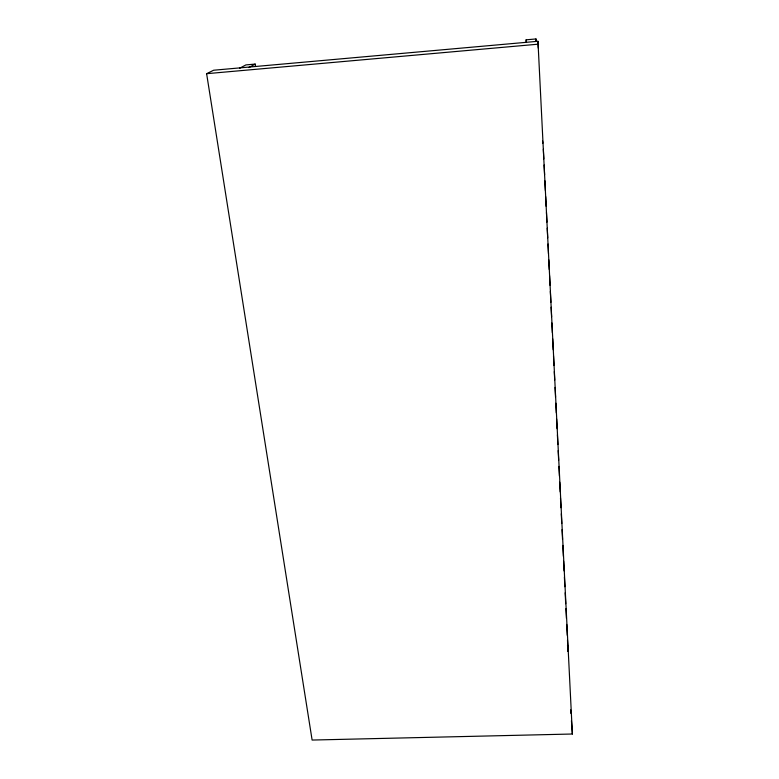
<?xml version="1.0" encoding="UTF-8"?>
<svg xmlns="http://www.w3.org/2000/svg" width="779" height="779" viewBox="0 0 779 779"><rect width="100%" height="100%" fill="white"/><g stroke="black" fill="none" stroke-linecap="round" stroke-linejoin="round"><path stroke-width="1.17" d="M248.861 67.559L255.181 64.082L255.522 66.478M239.562 68.289L245.872 64.92L255.181 64.082M206.62 73.693L213.641 70.227L537.958 41.277L572.38 734.013L312.116 740.05L206.62 73.693L538.532 44.15M526.263 42.232L526.137 39.826L535.962 38.95L536.39 41.238M542.554 140.824L542.856 143.2M526.137 39.826L526.37 42.134M567.511 645.236L567.949 651.205M570.656 709.883L570.91 713.506M571.435 720.741L572.38 734.013M537.958 41.277L538.299 48.123M543.343 149.217L543.82 158.935M544.122 165.012L544.599 174.739M544.901 180.816L545.378 190.534M545.68 196.61L546.157 206.338M546.459 212.414L546.936 222.132M547.228 228.208L547.705 237.936M548.007 244.012L548.484 253.73M548.786 259.806L549.263 269.534M549.565 275.61L550.042 285.328M550.344 291.404L550.88 302.34M551.113 307.208L551.59 316.926M551.892 323.003L552.369 332.73M552.671 338.807L553.207 349.742M553.509 355.818L553.986 365.536M554.288 371.612L554.706 380.123M555.067 387.416L555.544 397.134M555.836 403.21L556.313 412.938M556.615 419.014L557.092 428.732M557.394 434.809L557.871 444.536M558.173 450.613L558.65 460.331M558.952 466.407L559.429 476.135M559.721 482.211L560.198 491.929M560.5 498.005L560.977 507.733M561.279 513.809L561.756 523.527M562.058 529.603L562.535 539.331M562.837 545.407L563.373 556.342M563.606 561.201L564.084 570.929M564.385 577.005L564.863 586.723M565.164 592.8L565.7 603.735M565.944 608.603L566.421 618.322M566.722 624.398L567.258 635.333M567.492 640.202L568.037 651.137M535.962 38.95L536.079 41.355"/></g></svg>
